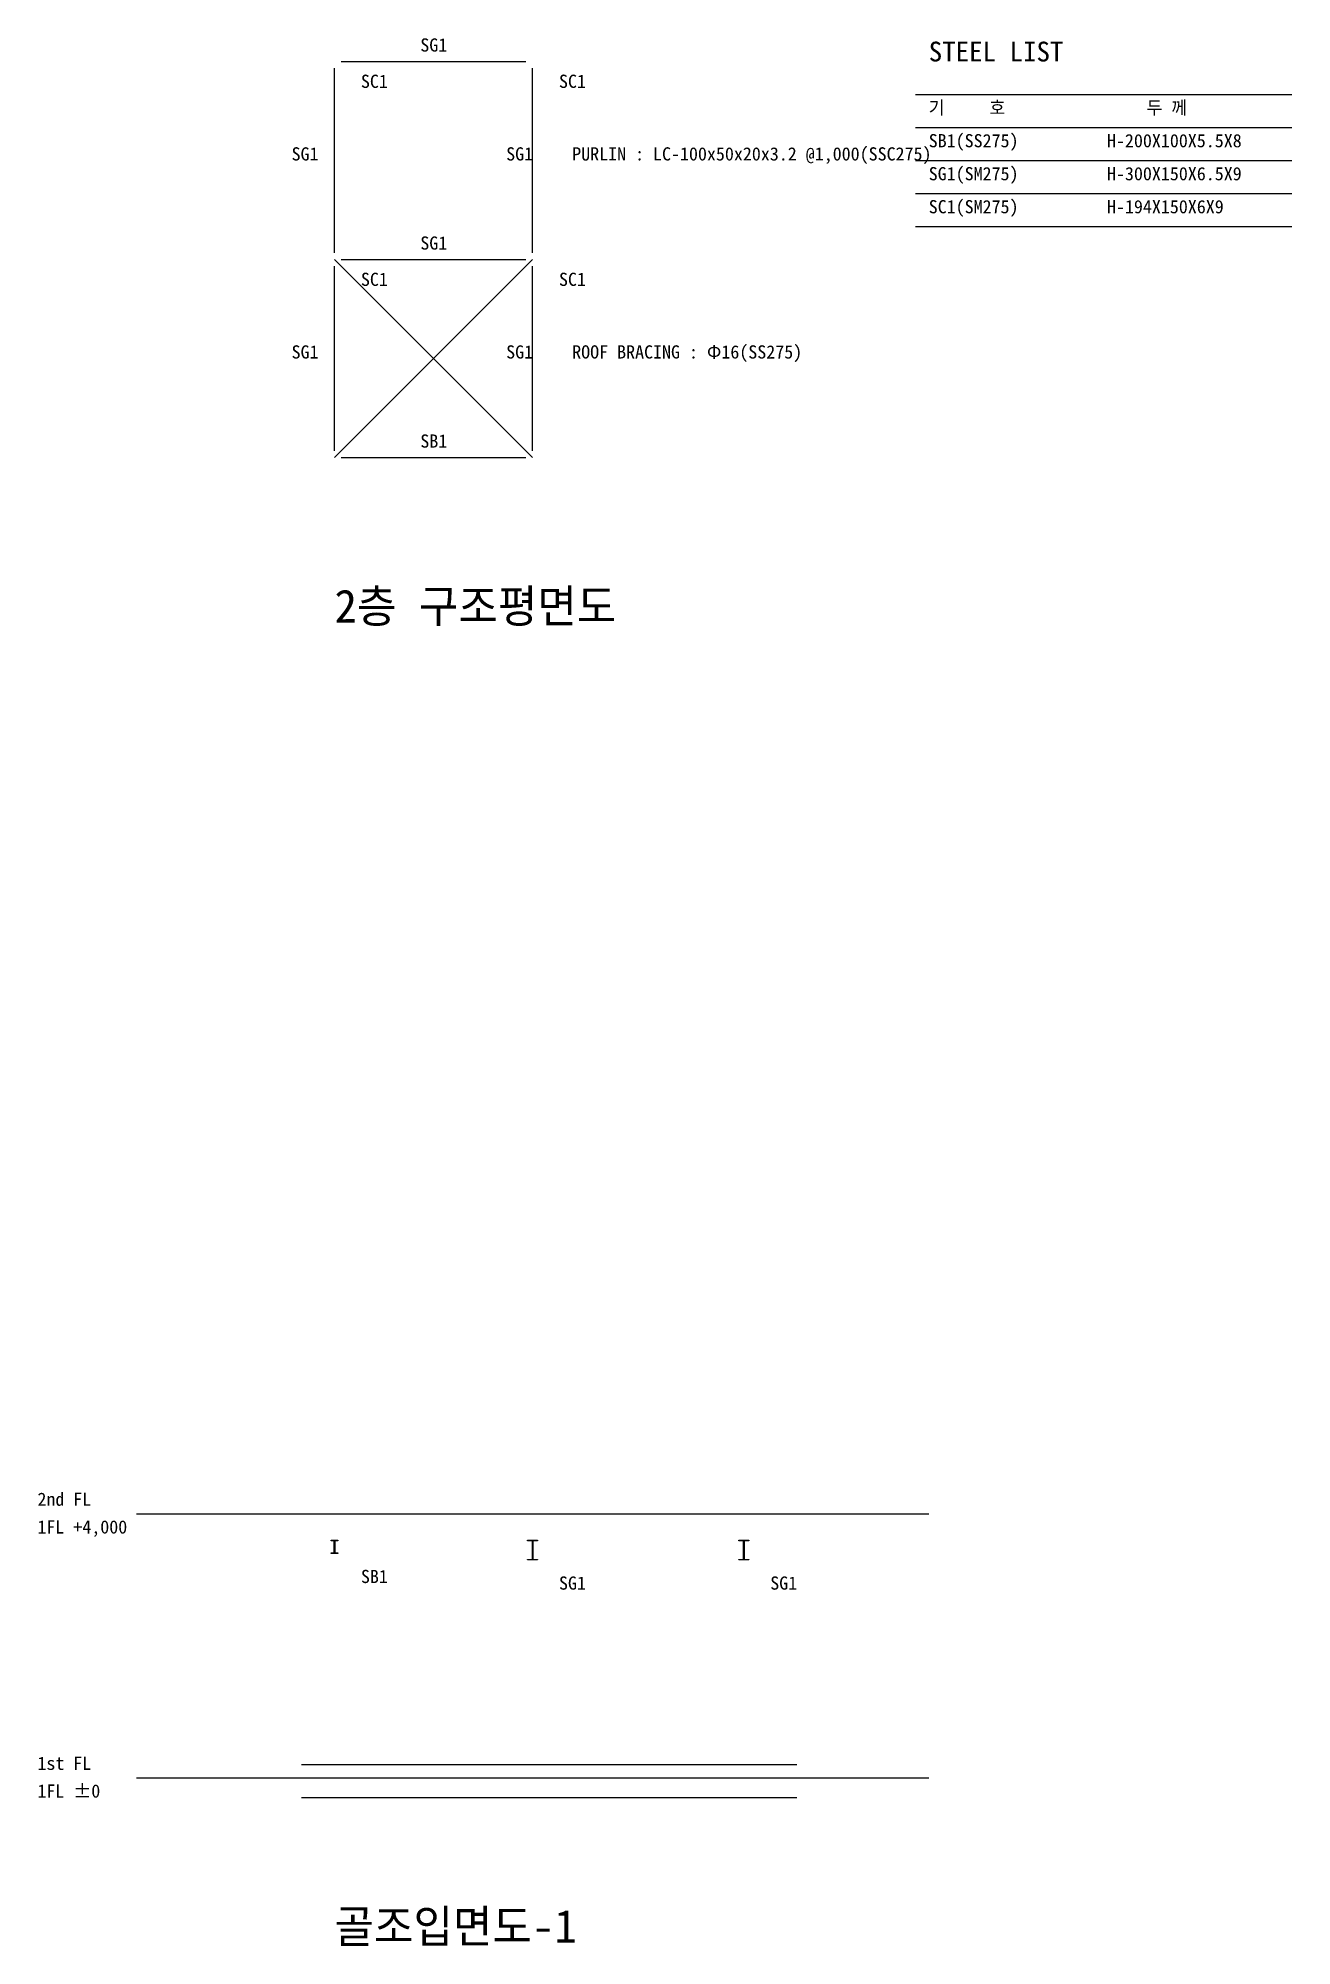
# Model space of a CAD drawing. Header units: millimetres. Extents: x -4489 to 14500, y -22546 to 6353.
import ezdxf

# ---------------------------------------------------------------- set-up
doc = ezdxf.new("R2010")
doc.units = ezdxf.units.MM
for name, color, linetype in [('CEN', 1, 'Continuous'), ('CON', 7, 'Continuous'), ('NAME-기둥', 2, 'Continuous'), ('NAME-보', 2, 'Continuous'), ('S-STEEL', 3, 'Continuous'), ('S-STEEL2', 3, 'Continuous'), ('S-TABLE', 7, 'Continuous'), ('TEXT', 7, 'Continuous')]:
    doc.layers.add(name, color=color, linetype=linetype)

msp = doc.modelspace()

# ---------------------------------------------------------------- linework, layer by layer
at = {"layer": 'CEN'}
for p, q in [((-3000, -16000), (9000, -16000)), ((-3000, -20000), (9000, -20000))]:
    msp.add_line(p, q, dxfattribs=at)
at = {"layer": 'CON'}
for p, q in [((-500, -19800), (7000, -19800)), ((-500, -20300), (7000, -20300))]:
    msp.add_line(p, q, dxfattribs=at)
at = {"layer": 'S-STEEL'}
for p, q in [((0, 3100), (0, 5900)), ((100, 6000), (2900, 6000)), ((3000, 3100), (3000, 5900)), ((0, 100), (0, 2900)), ((100, 3000), (2900, 3000)), ((3000, 100), (3000, 2900)), ((100, 0), (2900, 0))]:
    msp.add_line(p, q, dxfattribs=at)
for points in [[(-50, -16400), (50, -16400), (50, -16409), (3, -16409), (3, -16591), (50, -16591), (50, -16600), (-50, -16600), (-50, -16591), (-3, -16591), (-3, -16409), (-50, -16409)], [(2925, -16400), (3075, -16400), (3075, -16409), (3003, -16409), (3003, -16691), (3075, -16691), (3075, -16700), (2925, -16700), (2925, -16691), (2997, -16691), (2997, -16409), (2925, -16409)], [(6125, -16400), (6275, -16400), (6275, -16409), (6203, -16409), (6203, -16691), (6275, -16691), (6275, -16700), (6125, -16700), (6125, -16691), (6197, -16691), (6197, -16409), (6125, -16409)]]:
    msp.add_lwpolyline(points, close=True, dxfattribs=at)
at = {"layer": 'S-STEEL2'}
for p, q in [((0, 0), (3000, 3000)), ((3000, 0), (0, 3000))]:
    msp.add_line(p, q, dxfattribs=at)
at = {"layer": 'S-TABLE'}
for p, q in [((8800, 5500), (14500, 5500)), ((8800, 5000), (14500, 5000)), ((8800, 4500), (14500, 4500)), ((8800, 4000), (14500, 4000)), ((8800, 3500), (14500, 3500))]:
    msp.add_line(p, q, dxfattribs=at)

# ---------------------------------------------------------------- texts
at = {"layer": 'NAME-기둥'}
for p in [(400, 5600), (3400, 5600), (400, 2600), (3400, 2600)]:
    msp.add_text('SC1', height=200, dxfattribs=at).set_placement(p)
at = {"layer": 'NAME-보'}
for s, p in [('SB1', (400, -17050)), ('SG1', (3400, -17150)), ('SG1', (6600, -17150))]:
    msp.add_text(s, height=200, dxfattribs=at).set_placement(p)
at = {"layer": 'S-STEEL2'}
for s, p in [('SG1', (1300, 6150)), ('SG1', (-650, 4500)), ('SG1', (2600, 4500)), ('SG1', (1300, 3150)), ('SG1', (-650, 1500)), ('SG1', (2600, 1500)), ('SB1', (1300, 150))]:
    msp.add_text(s, height=200, dxfattribs=at).set_placement(p)
at = {"layer": 'TEXT'}
for s, height, p in [('STEEL LIST', 300, (9000, 6000)), ('기     호', 200, (9000, 5200)), ('두 께', 200, (12300, 5200)), ('SB1(SS275)', 200, (9000, 4700)), ('PURLIN : LC-100x50x20x3.2 @1,000(SSC275)', 200, (3600, 4500)), ('H-200X100X5.5X8', 200, (11700, 4700)), ('SG1(SM275)', 200, (9000, 4200)), ('H-300X150X6.5X9', 200, (11700, 4200)), ('SC1(SM275)', 200, (9000, 3700)), ('H-194X150X6X9', 200, (11700, 3700)), ('ROOF BRACING : Φ16(SS275)', 200, (3600, 1500)), ('2층 구조평면도', 500, (0, -2500)), ('2nd FL', 200, (-4500, -15880)), ('1FL +4,000', 200, (-4500, -16300)), ('1st FL', 200, (-4500, -19880)), ('1FL ±0', 200, (-4500, -20300)), ('골조입면도-1', 500, (0, -22500))]:
    msp.add_text(s, height=height, dxfattribs=at).set_placement(p)

doc.saveas('drawing.dxf')
